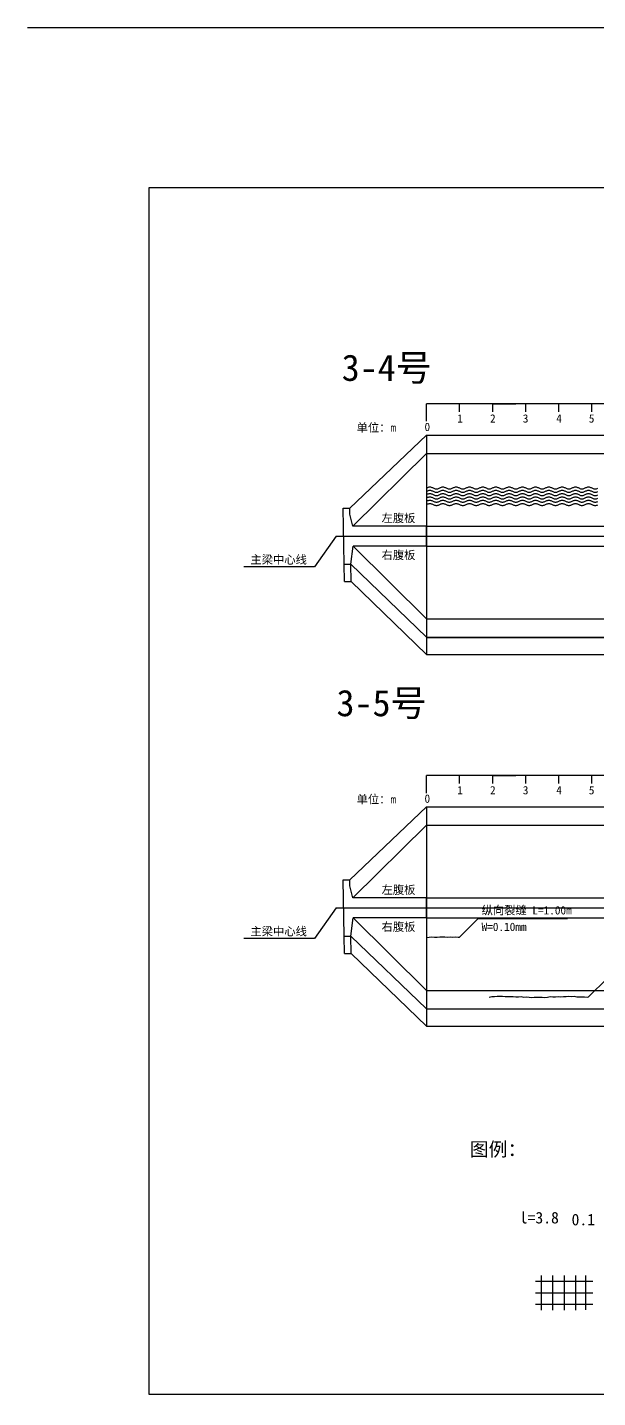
# Model space of a CAD drawing. Header units: millimetres. Extents: x -37 to 615, y -48 to 1658.
# Drawn here: x -36.8 to 135.5, y 1244.1 to 1658.2 of the extents above; entities that cross this region are included whole.
import ezdxf

# ---------------------------------------------------------------- set-up
doc = ezdxf.new("R2010")
doc.units = ezdxf.units.MM
doc.layers.add('图层1', color=7, linetype='Continuous')
doc.layers.add('轮廓', color=3, linetype='Continuous')
doc.layers.add('虚线', color=7, linetype='Continuous', lineweight=30)
doc.styles.get("Standard").update_dxf_attribs({"font": ''})
doc.styles.add('汉字', font='')
doc.styles.get('Standard').set_extended_font_data('SimSun')
doc.styles.get('汉字').set_extended_font_data('SimSun')

# ---------------------------------------------------------------- blocks, each defined once
blk = doc.blocks.new('chi')
at = {"color": 0}
for p, q in [((1147.409, -3079.329), (1147.409, -3078.8)), ((1187.409, -3078.8), (1147.409, -3078.8)), ((1148.409, -3079.041), (1148.409, -3078.8)), ((1149.409, -3079.041), (1149.409, -3078.8)), ((1149.409, -3078.8), (1150.109, -3078.8)), ((1150.409, -3079.041), (1150.409, -3078.8)), ((1151.409, -3079.041), (1151.409, -3078.8)), ((1152.409, -3079.041), (1152.409, -3078.8)), ((1153.409, -3079.041), (1153.409, -3078.8)), ((1154.409, -3079.041), (1154.409, -3078.8)), ((1155.409, -3079.041), (1155.409, -3078.8)), ((1156.409, -3079.041), (1156.409, -3078.8)), ((1157.409, -3079.283), (1157.409, -3078.8)), ((1158.409, -3079.041), (1158.409, -3078.8)), ((1159.409, -3079.041), (1159.409, -3078.8)), ((1160.409, -3079.041), (1160.409, -3078.8)), ((1161.409, -3079.041), (1161.409, -3078.8)), ((1162.409, -3079.041), (1162.409, -3078.8)), ((1163.409, -3079.041), (1163.409, -3078.8)), ((1164.409, -3079.041), (1164.409, -3078.8)), ((1165.409, -3079.041), (1165.409, -3078.8)), ((1166.409, -3079.041), (1166.409, -3078.8)), ((1167.409, -3079.283), (1167.409, -3078.8)), ((1168.409, -3079.041), (1168.409, -3078.8)), ((1169.409, -3079.041), (1169.409, -3078.8)), ((1170.409, -3079.041), (1170.409, -3078.8)), ((1171.409, -3079.041), (1171.409, -3078.8)), ((1172.409, -3079.041), (1172.409, -3078.8)), ((1173.409, -3079.041), (1173.409, -3078.8)), ((1174.409, -3079.041), (1174.409, -3078.8)), ((1175.409, -3079.041), (1175.409, -3078.8)), ((1176.409, -3079.041), (1176.409, -3078.8)), ((1177.409, -3079.283), (1177.409, -3078.8)), ((1178.409, -3079.041), (1178.409, -3078.8)), ((1179.409, -3079.041), (1179.409, -3078.8)), ((1180.409, -3079.041), (1180.409, -3078.8)), ((1181.409, -3079.041), (1181.409, -3078.8)), ((1182.409, -3079.041), (1182.409, -3078.8)), ((1183.409, -3079.041), (1183.409, -3078.8)), ((1184.409, -3079.041), (1184.409, -3078.8)), ((1185.409, -3079.041), (1185.409, -3078.8)), ((1186.409, -3079.041), (1186.409, -3078.8)), ((1187.409, -3079.283), (1187.409, -3078.8))]:
    blk.add_line(p, q, dxfattribs=at)
for s, p in [('1', (1148.339, -3079.368)), ('2', (1149.328, -3079.368)), ('3', (1150.319, -3079.368)), ('4', (1151.329, -3079.368)), ('5', (1152.313, -3079.368)), ('6', (1153.363, -3079.368)), ('7', (1154.37, -3079.368)), ('8', (1155.363, -3079.368)), ('9', (1156.363, -3079.368)), ('11', (1158.242, -3079.368)), ('12', (1159.233, -3079.368)), ('13', (1160.227, -3079.368)), ('14', (1161.252, -3079.368)), ('15', (1162.233, -3079.368)), ('16', (1163.223, -3079.368)), ('17', (1164.224, -3079.368)), ('18', (1165.232, -3079.368)), ('19', (1166.238, -3079.368)), ('21', (1168.24, -3079.368)), ('22', (1169.264, -3079.368)), ('23', (1170.247, -3079.368)), ('24', (1171.24, -3079.368)), ('25', (1172.271, -3079.368)), ('26', (1173.258, -3079.368)), ('27', (1174.261, -3079.368)), ('28', (1175.236, -3079.368)), ('29', (1176.24, -3079.368)), ('31', (1178.261, -3079.368)), ('32', (1179.256, -3079.368)), ('33', (1180.243, -3079.368)), ('34', (1181.251, -3079.368)), ('35', (1182.269, -3079.368)), ('36', (1183.256, -3079.368)), ('37', (1184.269, -3079.368)), ('38', (1185.251, -3079.368)), ('39', (1186.242, -3079.368)), ('0', (1147.349, -3079.623)), ('10', (1157.259, -3079.613)), ('20', (1167.294, -3079.617)), ('30', (1177.262, -3079.613)), ('40', (1187.216, -3079.613))]:
    blk.add_text(s, height=0.25).set_placement(p)

msp = doc.modelspace()

# ---------------------------------------------------------------- linework, layer by layer
at = {"color": 0}
for p, q in [((0, 1609.85), (529.17, 1609.85)), ((0, 1245), (0, 1609.85)), ((60.65, 1512.93), (83.82, 1534.93)), ((83.82, 1534.93), (83.82, 1468.68)), ((83.82, 1534.93), (483.82, 1534.93)), ((61.57, 1507.43), (83.82, 1529.43)), ((83.82, 1507.43), (483.82, 1507.43)), ((56.57, 1504.43), (49.96, 1495.17)), ((61.64, 1501.43), (83.82, 1479.43)), ((83.82, 1501.43), (483.82, 1501.43)), ((49.96, 1495.17), (28.63, 1495.17)), ((60.99, 1495.93), (83.82, 1473.93)), ((61.09, 1490.68), (83.82, 1468.68)), ((83.82, 1479.43), (483.82, 1479.43)), ((83.82, 1473.93), (483.82, 1473.93)), ((83.82, 1473.81), (483.82, 1473.81)), ((83.82, 1468.68), (483.82, 1468.68)), ((60.65, 1400.59), (83.82, 1422.59)), ((83.82, 1422.59), (83.82, 1356.34)), ((83.82, 1422.59), (483.82, 1422.59)), ((61.57, 1395.08), (83.82, 1417.09)), ((83.82, 1417.09), (483.82, 1417.09)), ((56.57, 1392.09), (49.96, 1382.83)), ((83.82, 1395.09), (483.82, 1395.09)), ((61.64, 1389.09), (83.82, 1367.09)), ((83.82, 1389.09), (483.82, 1389.09)), ((60.99, 1383.59), (83.82, 1361.59)), ((49.96, 1382.83), (28.63, 1382.83)), ((61.09, 1378.34), (83.82, 1356.34)), ((83.82, 1367.09), (483.82, 1367.09)), ((83.82, 1361.59), (483.82, 1361.59)), ((83.82, 1356.34), (483.82, 1356.34)), ((529.17, 1245), (0, 1245))]:
    msp.add_line(p, q, dxfattribs=at)
msp.add_line((83.82, 1529.43), (483.82, 1529.43))
at = {"color": 1}
for p, q in [((83.82, 1504.43), (483.82, 1504.43)), ((83.82, 1392.09), (483.82, 1392.09)), ((118.45, 1280.99), (118.45, 1270.55)), ((118.45, 1280.99), (118.45, 1270.55)), ((121.93, 1280.99), (121.93, 1270.55)), ((121.93, 1280.99), (121.93, 1270.55)), ((125.41, 1280.99), (125.41, 1270.55)), ((125.41, 1280.99), (125.41, 1270.55)), ((128.89, 1280.99), (128.89, 1270.55)), ((128.89, 1280.99), (128.89, 1270.55)), ((131.87, 1281.02), (131.87, 1270.57)), ((131.87, 1281.02), (131.87, 1270.57)), ((116.71, 1279.25), (134.11, 1279.25)), ((116.71, 1279.25), (134.11, 1279.25)), ((116.71, 1275.77), (134.11, 1275.77)), ((116.71, 1275.77), (134.11, 1275.77)), ((116.71, 1272.29), (134.11, 1272.29)), ((116.71, 1272.29), (134.11, 1272.29))]:
    msp.add_line(p, q, dxfattribs=at)
at = {"color": 3}
msp.add_lwpolyline([(-36.77, 1658.19), (615.38, 1658.19), (615.38, 1197.07), (-36.77, 1197.07)], dxfattribs=at)
at = {"color": 7}
for points in [[(83.8, 1519), (84, 1519.09), (84.2, 1519.18), (84.4, 1519.24), (84.6, 1519.29), (84.8, 1519.3), (85, 1519.29), (85.2, 1519.24), (85.4, 1519.18), (85.6, 1519.09), (85.8, 1519), (86, 1518.91), (86.2, 1518.82), (86.4, 1518.76), (86.6, 1518.71), (86.8, 1518.7), (87, 1518.71), (87.2, 1518.76), (87.4, 1518.82), (87.6, 1518.91), (87.8, 1519), (88, 1519.09), (88.2, 1519.18), (88.4, 1519.24), (88.6, 1519.29), (88.8, 1519.3), (89, 1519.29), (89.2, 1519.24), (89.4, 1519.18), (89.6, 1519.09), (89.8, 1519), (90, 1518.91), (90.2, 1518.82), (90.4, 1518.76), (90.6, 1518.71), (90.8, 1518.7), (91, 1518.71), (91.2, 1518.76), (91.4, 1518.82), (91.6, 1518.91), (91.8, 1519), (92, 1519.09), (92.2, 1519.18), (92.4, 1519.24), (92.6, 1519.29), (92.8, 1519.3), (93, 1519.29), (93.2, 1519.24), (93.4, 1519.18), (93.6, 1519.09), (93.8, 1519), (94, 1518.91), (94.2, 1518.82), (94.4, 1518.76), (94.6, 1518.71), (94.8, 1518.7), (95, 1518.71), (95.2, 1518.76), (95.4, 1518.82), (95.6, 1518.91), (95.8, 1519), (96, 1519.09), (96.2, 1519.18), (96.4, 1519.24), (96.6, 1519.29), (96.8, 1519.3), (97, 1519.29), (97.2, 1519.24), (97.4, 1519.18), (97.6, 1519.09), (97.8, 1519), (98, 1518.91), (98.2, 1518.82), (98.4, 1518.76), (98.6, 1518.71), (98.8, 1518.7), (99, 1518.71), (99.2, 1518.76), (99.4, 1518.82), (99.6, 1518.91), (99.8, 1519), (100, 1519.09), (100.2, 1519.18), (100.4, 1519.24), (100.6, 1519.29), (100.8, 1519.3), (101, 1519.29), (101.2, 1519.24), (101.4, 1519.18), (101.6, 1519.09), (101.8, 1519), (102, 1518.91), (102.2, 1518.82), (102.4, 1518.76), (102.6, 1518.71), (102.8, 1518.7), (103, 1518.71), (103.2, 1518.76), (103.4, 1518.82), (103.6, 1518.91), (103.8, 1519), (104, 1519.09), (104.2, 1519.18), (104.4, 1519.24), (104.6, 1519.29), (104.8, 1519.3), (105, 1519.29), (105.2, 1519.24), (105.4, 1519.18), (105.6, 1519.09), (105.8, 1519), (106, 1518.91), (106.2, 1518.82), (106.4, 1518.76), (106.6, 1518.71), (106.8, 1518.7), (107, 1518.71), (107.2, 1518.76), (107.4, 1518.82), (107.6, 1518.91), (107.8, 1519), (108, 1519.09), (108.2, 1519.18), (108.4, 1519.24), (108.6, 1519.29), (108.8, 1519.3), (109, 1519.29), (109.2, 1519.24), (109.4, 1519.18), (109.6, 1519.09), (109.8, 1519), (110, 1518.91), (110.2, 1518.82), (110.4, 1518.76), (110.6, 1518.71), (110.8, 1518.7), (111, 1518.71), (111.2, 1518.76), (111.4, 1518.82), (111.6, 1518.91), (111.8, 1519), (112, 1519.09), (112.2, 1519.18), (112.4, 1519.24), (112.6, 1519.29), (112.8, 1519.3), (113, 1519.29), (113.2, 1519.24), (113.4, 1519.18), (113.6, 1519.09), (113.8, 1519), (114, 1518.91), (114.2, 1518.82), (114.4, 1518.76), (114.6, 1518.71), (114.8, 1518.7), (115, 1518.71), (115.2, 1518.76), (115.4, 1518.82), (115.6, 1518.91), (115.8, 1519), (116, 1519.09), (116.2, 1519.18), (116.4, 1519.24), (116.6, 1519.29), (116.8, 1519.3), (117, 1519.29), (117.2, 1519.24), (117.4, 1519.18), (117.6, 1519.09), (117.8, 1519), (118, 1518.91), (118.2, 1518.82), (118.4, 1518.76), (118.6, 1518.71), (118.8, 1518.7), (119, 1518.71), (119.2, 1518.76), (119.4, 1518.82), (119.6, 1518.91), (119.8, 1519), (120, 1519.09), (120.2, 1519.18), (120.4, 1519.24), (120.6, 1519.29), (120.8, 1519.3), (121, 1519.29), (121.2, 1519.24), (121.4, 1519.18), (121.6, 1519.09), (121.8, 1519), (122, 1518.91), (122.2, 1518.82), (122.4, 1518.76), (122.6, 1518.71), (122.8, 1518.7), (123, 1518.71), (123.2, 1518.76), (123.4, 1518.82), (123.6, 1518.91), (123.8, 1519), (124, 1519.09), (124.2, 1519.18), (124.4, 1519.24), (124.6, 1519.29), (124.8, 1519.3), (125, 1519.29), (125.2, 1519.24), (125.4, 1519.18), (125.6, 1519.09), (125.8, 1519), (126, 1518.91), (126.2, 1518.82), (126.4, 1518.76), (126.6, 1518.71), (126.8, 1518.7), (127, 1518.71), (127.2, 1518.76), (127.4, 1518.82), (127.6, 1518.91), (127.8, 1519), (128, 1519.09), (128.2, 1519.18), (128.4, 1519.24), (128.6, 1519.29), (128.8, 1519.3), (129, 1519.29), (129.2, 1519.24), (129.4, 1519.18), (129.6, 1519.09), (129.8, 1519), (130, 1518.91), (130.2, 1518.82), (130.4, 1518.76), (130.6, 1518.71), (130.8, 1518.7), (131, 1518.71), (131.2, 1518.76), (131.4, 1518.82), (131.6, 1518.91), (131.8, 1519), (132, 1519.09), (132.2, 1519.18), (132.4, 1519.24), (132.6, 1519.29), (132.8, 1519.3), (133, 1519.29), (133.2, 1519.24), (133.4, 1519.18), (133.6, 1519.09), (133.8, 1519), (134, 1518.91), (134.2, 1518.82), (134.4, 1518.76), (134.6, 1518.71), (134.8, 1518.7), (135, 1518.71), (135.2, 1518.76), (135.4, 1518.82), (135.6, 1518.91)], [(83.8, 1518), (84, 1518.09), (84.2, 1518.18), (84.4, 1518.24), (84.6, 1518.29), (84.8, 1518.3), (85, 1518.29), (85.2, 1518.24), (85.4, 1518.18), (85.6, 1518.09), (85.8, 1518), (86, 1517.91), (86.2, 1517.82), (86.4, 1517.76), (86.6, 1517.71), (86.8, 1517.7), (87, 1517.71), (87.2, 1517.76), (87.4, 1517.82), (87.6, 1517.91), (87.8, 1518), (88, 1518.09), (88.2, 1518.18), (88.4, 1518.24), (88.6, 1518.29), (88.8, 1518.3), (89, 1518.29), (89.2, 1518.24), (89.4, 1518.18), (89.6, 1518.09), (89.8, 1518), (90, 1517.91), (90.2, 1517.82), (90.4, 1517.76), (90.6, 1517.71), (90.8, 1517.7), (91, 1517.71), (91.2, 1517.76), (91.4, 1517.82), (91.6, 1517.91), (91.8, 1518), (92, 1518.09), (92.2, 1518.18), (92.4, 1518.24), (92.6, 1518.29), (92.8, 1518.3), (93, 1518.29), (93.2, 1518.24), (93.4, 1518.18), (93.6, 1518.09), (93.8, 1518), (94, 1517.91), (94.2, 1517.82), (94.4, 1517.76), (94.6, 1517.71), (94.8, 1517.7), (95, 1517.71), (95.2, 1517.76), (95.4, 1517.82), (95.6, 1517.91), (95.8, 1518), (96, 1518.09), (96.2, 1518.18), (96.4, 1518.24), (96.6, 1518.29), (96.8, 1518.3), (97, 1518.29), (97.2, 1518.24), (97.4, 1518.18), (97.6, 1518.09), (97.8, 1518), (98, 1517.91), (98.2, 1517.82), (98.4, 1517.76), (98.6, 1517.71), (98.8, 1517.7), (99, 1517.71), (99.2, 1517.76), (99.4, 1517.82), (99.6, 1517.91), (99.8, 1518), (100, 1518.09), (100.2, 1518.18), (100.4, 1518.24), (100.6, 1518.29), (100.8, 1518.3), (101, 1518.29), (101.2, 1518.24), (101.4, 1518.18), (101.6, 1518.09), (101.8, 1518), (102, 1517.91), (102.2, 1517.82), (102.4, 1517.76), (102.6, 1517.71), (102.8, 1517.7), (103, 1517.71), (103.2, 1517.76), (103.4, 1517.82), (103.6, 1517.91), (103.8, 1518), (104, 1518.09), (104.2, 1518.18), (104.4, 1518.24), (104.6, 1518.29), (104.8, 1518.3), (105, 1518.29), (105.2, 1518.24), (105.4, 1518.18), (105.6, 1518.09), (105.8, 1518), (106, 1517.91), (106.2, 1517.82), (106.4, 1517.76), (106.6, 1517.71), (106.8, 1517.7), (107, 1517.71), (107.2, 1517.76), (107.4, 1517.82), (107.6, 1517.91), (107.8, 1518), (108, 1518.09), (108.2, 1518.18), (108.4, 1518.24), (108.6, 1518.29), (108.8, 1518.3), (109, 1518.29), (109.2, 1518.24), (109.4, 1518.18), (109.6, 1518.09), (109.8, 1518), (110, 1517.91), (110.2, 1517.82), (110.4, 1517.76), (110.6, 1517.71), (110.8, 1517.7), (111, 1517.71), (111.2, 1517.76), (111.4, 1517.82), (111.6, 1517.91), (111.8, 1518), (112, 1518.09), (112.2, 1518.18), (112.4, 1518.24), (112.6, 1518.29), (112.8, 1518.3), (113, 1518.29), (113.2, 1518.24), (113.4, 1518.18), (113.6, 1518.09), (113.8, 1518), (114, 1517.91), (114.2, 1517.82), (114.4, 1517.76), (114.6, 1517.71), (114.8, 1517.7), (115, 1517.71), (115.2, 1517.76), (115.4, 1517.82), (115.6, 1517.91), (115.8, 1518), (116, 1518.09), (116.2, 1518.18), (116.4, 1518.24), (116.6, 1518.29), (116.8, 1518.3), (117, 1518.29), (117.2, 1518.24), (117.4, 1518.18), (117.6, 1518.09), (117.8, 1518), (118, 1517.91), (118.2, 1517.82), (118.4, 1517.76), (118.6, 1517.71), (118.8, 1517.7), (119, 1517.71), (119.2, 1517.76), (119.4, 1517.82), (119.6, 1517.91), (119.8, 1518), (120, 1518.09), (120.2, 1518.18), (120.4, 1518.24), (120.6, 1518.29), (120.8, 1518.3), (121, 1518.29), (121.2, 1518.24), (121.4, 1518.18), (121.6, 1518.09), (121.8, 1518), (122, 1517.91), (122.2, 1517.82), (122.4, 1517.76), (122.6, 1517.71), (122.8, 1517.7), (123, 1517.71), (123.2, 1517.76), (123.4, 1517.82), (123.6, 1517.91), (123.8, 1518), (124, 1518.09), (124.2, 1518.18), (124.4, 1518.24), (124.6, 1518.29), (124.8, 1518.3), (125, 1518.29), (125.2, 1518.24), (125.4, 1518.18), (125.6, 1518.09), (125.8, 1518), (126, 1517.91), (126.2, 1517.82), (126.4, 1517.76), (126.6, 1517.71), (126.8, 1517.7), (127, 1517.71), (127.2, 1517.76), (127.4, 1517.82), (127.6, 1517.91), (127.8, 1518), (128, 1518.09), (128.2, 1518.18), (128.4, 1518.24), (128.6, 1518.29), (128.8, 1518.3), (129, 1518.29), (129.2, 1518.24), (129.4, 1518.18), (129.6, 1518.09), (129.8, 1518), (130, 1517.91), (130.2, 1517.82), (130.4, 1517.76), (130.6, 1517.71), (130.8, 1517.7), (131, 1517.71), (131.2, 1517.76), (131.4, 1517.82), (131.6, 1517.91), (131.8, 1518), (132, 1518.09), (132.2, 1518.18), (132.4, 1518.24), (132.6, 1518.29), (132.8, 1518.3), (133, 1518.29), (133.2, 1518.24), (133.4, 1518.18), (133.6, 1518.09), (133.8, 1518), (134, 1517.91), (134.2, 1517.82), (134.4, 1517.76), (134.6, 1517.71), (134.8, 1517.7), (135, 1517.71), (135.2, 1517.76), (135.4, 1517.82), (135.6, 1517.91)], [(83.8, 1517), (84, 1517.09), (84.2, 1517.18), (84.4, 1517.24), (84.6, 1517.29), (84.8, 1517.3), (85, 1517.29), (85.2, 1517.24), (85.4, 1517.18), (85.6, 1517.09), (85.8, 1517), (86, 1516.91), (86.2, 1516.82), (86.4, 1516.76), (86.6, 1516.71), (86.8, 1516.7), (87, 1516.71), (87.2, 1516.76), (87.4, 1516.82), (87.6, 1516.91), (87.8, 1517), (88, 1517.09), (88.2, 1517.18), (88.4, 1517.24), (88.6, 1517.29), (88.8, 1517.3), (89, 1517.29), (89.2, 1517.24), (89.4, 1517.18), (89.6, 1517.09), (89.8, 1517), (90, 1516.91), (90.2, 1516.82), (90.4, 1516.76), (90.6, 1516.71), (90.8, 1516.7), (91, 1516.71), (91.2, 1516.76), (91.4, 1516.82), (91.6, 1516.91), (91.8, 1517), (92, 1517.09), (92.2, 1517.18), (92.4, 1517.24), (92.6, 1517.29), (92.8, 1517.3), (93, 1517.29), (93.2, 1517.24), (93.4, 1517.18), (93.6, 1517.09), (93.8, 1517), (94, 1516.91), (94.2, 1516.82), (94.4, 1516.76), (94.6, 1516.71), (94.8, 1516.7), (95, 1516.71), (95.2, 1516.76), (95.4, 1516.82), (95.6, 1516.91), (95.8, 1517), (96, 1517.09), (96.2, 1517.18), (96.4, 1517.24), (96.6, 1517.29), (96.8, 1517.3), (97, 1517.29), (97.2, 1517.24), (97.4, 1517.18), (97.6, 1517.09), (97.8, 1517), (98, 1516.91), (98.2, 1516.82), (98.4, 1516.76), (98.6, 1516.71), (98.8, 1516.7), (99, 1516.71), (99.2, 1516.76), (99.4, 1516.82), (99.6, 1516.91), (99.8, 1517), (100, 1517.09), (100.2, 1517.18), (100.4, 1517.24), (100.6, 1517.29), (100.8, 1517.3), (101, 1517.29), (101.2, 1517.24), (101.4, 1517.18), (101.6, 1517.09), (101.8, 1517), (102, 1516.91), (102.2, 1516.82), (102.4, 1516.76), (102.6, 1516.71), (102.8, 1516.7), (103, 1516.71), (103.2, 1516.76), (103.4, 1516.82), (103.6, 1516.91), (103.8, 1517), (104, 1517.09), (104.2, 1517.18), (104.4, 1517.24), (104.6, 1517.29), (104.8, 1517.3), (105, 1517.29), (105.2, 1517.24), (105.4, 1517.18), (105.6, 1517.09), (105.8, 1517), (106, 1516.91), (106.2, 1516.82), (106.4, 1516.76), (106.6, 1516.71), (106.8, 1516.7), (107, 1516.71), (107.2, 1516.76), (107.4, 1516.82), (107.6, 1516.91), (107.8, 1517), (108, 1517.09), (108.2, 1517.18), (108.4, 1517.24), (108.6, 1517.29), (108.8, 1517.3), (109, 1517.29), (109.2, 1517.24), (109.4, 1517.18), (109.6, 1517.09), (109.8, 1517), (110, 1516.91), (110.2, 1516.82), (110.4, 1516.76), (110.6, 1516.71), (110.8, 1516.7), (111, 1516.71), (111.2, 1516.76), (111.4, 1516.82), (111.6, 1516.91), (111.8, 1517), (112, 1517.09), (112.2, 1517.18), (112.4, 1517.24), (112.6, 1517.29), (112.8, 1517.3), (113, 1517.29), (113.2, 1517.24), (113.4, 1517.18), (113.6, 1517.09), (113.8, 1517), (114, 1516.91), (114.2, 1516.82), (114.4, 1516.76), (114.6, 1516.71), (114.8, 1516.7), (115, 1516.71), (115.2, 1516.76), (115.4, 1516.82), (115.6, 1516.91), (115.8, 1517), (116, 1517.09), (116.2, 1517.18), (116.4, 1517.24), (116.6, 1517.29), (116.8, 1517.3), (117, 1517.29), (117.2, 1517.24), (117.4, 1517.18), (117.6, 1517.09), (117.8, 1517), (118, 1516.91), (118.2, 1516.82), (118.4, 1516.76), (118.6, 1516.71), (118.8, 1516.7), (119, 1516.71), (119.2, 1516.76), (119.4, 1516.82), (119.6, 1516.91), (119.8, 1517), (120, 1517.09), (120.2, 1517.18), (120.4, 1517.24), (120.6, 1517.29), (120.8, 1517.3), (121, 1517.29), (121.2, 1517.24), (121.4, 1517.18), (121.6, 1517.09), (121.8, 1517), (122, 1516.91), (122.2, 1516.82), (122.4, 1516.76), (122.6, 1516.71), (122.8, 1516.7), (123, 1516.71), (123.2, 1516.76), (123.4, 1516.82), (123.6, 1516.91), (123.8, 1517), (124, 1517.09), (124.2, 1517.18), (124.4, 1517.24), (124.6, 1517.29), (124.8, 1517.3), (125, 1517.29), (125.2, 1517.24), (125.4, 1517.18), (125.6, 1517.09), (125.8, 1517), (126, 1516.91), (126.2, 1516.82), (126.4, 1516.76), (126.6, 1516.71), (126.8, 1516.7), (127, 1516.71), (127.2, 1516.76), (127.4, 1516.82), (127.6, 1516.91), (127.8, 1517), (128, 1517.09), (128.2, 1517.18), (128.4, 1517.24), (128.6, 1517.29), (128.8, 1517.3), (129, 1517.29), (129.2, 1517.24), (129.4, 1517.18), (129.6, 1517.09), (129.8, 1517), (130, 1516.91), (130.2, 1516.82), (130.4, 1516.76), (130.6, 1516.71), (130.8, 1516.7), (131, 1516.71), (131.2, 1516.76), (131.4, 1516.82), (131.6, 1516.91), (131.8, 1517), (132, 1517.09), (132.2, 1517.18), (132.4, 1517.24), (132.6, 1517.29), (132.8, 1517.3), (133, 1517.29), (133.2, 1517.24), (133.4, 1517.18), (133.6, 1517.09), (133.8, 1517), (134, 1516.91), (134.2, 1516.82), (134.4, 1516.76), (134.6, 1516.71), (134.8, 1516.7), (135, 1516.71), (135.2, 1516.76), (135.4, 1516.82), (135.6, 1516.91)], [(83.8, 1516), (84, 1516.09), (84.2, 1516.18), (84.4, 1516.24), (84.6, 1516.29), (84.8, 1516.3), (85, 1516.29), (85.2, 1516.24), (85.4, 1516.18), (85.6, 1516.09), (85.8, 1516), (86, 1515.91), (86.2, 1515.82), (86.4, 1515.76), (86.6, 1515.71), (86.8, 1515.7), (87, 1515.71), (87.2, 1515.76), (87.4, 1515.82), (87.6, 1515.91), (87.8, 1516), (88, 1516.09), (88.2, 1516.18), (88.4, 1516.24), (88.6, 1516.29), (88.8, 1516.3), (89, 1516.29), (89.2, 1516.24), (89.4, 1516.18), (89.6, 1516.09), (89.8, 1516), (90, 1515.91), (90.2, 1515.82), (90.4, 1515.76), (90.6, 1515.71), (90.8, 1515.7), (91, 1515.71), (91.2, 1515.76), (91.4, 1515.82), (91.6, 1515.91), (91.8, 1516), (92, 1516.09), (92.2, 1516.18), (92.4, 1516.24), (92.6, 1516.29), (92.8, 1516.3), (93, 1516.29), (93.2, 1516.24), (93.4, 1516.18), (93.6, 1516.09), (93.8, 1516), (94, 1515.91), (94.2, 1515.82), (94.4, 1515.76), (94.6, 1515.71), (94.8, 1515.7), (95, 1515.71), (95.2, 1515.76), (95.4, 1515.82), (95.6, 1515.91), (95.8, 1516), (96, 1516.09), (96.2, 1516.18), (96.4, 1516.24), (96.6, 1516.29), (96.8, 1516.3), (97, 1516.29), (97.2, 1516.24), (97.4, 1516.18), (97.6, 1516.09), (97.8, 1516), (98, 1515.91), (98.2, 1515.82), (98.4, 1515.76), (98.6, 1515.71), (98.8, 1515.7), (99, 1515.71), (99.2, 1515.76), (99.4, 1515.82), (99.6, 1515.91), (99.8, 1516), (100, 1516.09), (100.2, 1516.18), (100.4, 1516.24), (100.6, 1516.29), (100.8, 1516.3), (101, 1516.29), (101.2, 1516.24), (101.4, 1516.18), (101.6, 1516.09), (101.8, 1516), (102, 1515.91), (102.2, 1515.82), (102.4, 1515.76), (102.6, 1515.71), (102.8, 1515.7), (103, 1515.71), (103.2, 1515.76), (103.4, 1515.82), (103.6, 1515.91), (103.8, 1516), (104, 1516.09), (104.2, 1516.18), (104.4, 1516.24), (104.6, 1516.29), (104.8, 1516.3), (105, 1516.29), (105.2, 1516.24), (105.4, 1516.18), (105.6, 1516.09), (105.8, 1516), (106, 1515.91), (106.2, 1515.82), (106.4, 1515.76), (106.6, 1515.71), (106.8, 1515.7), (107, 1515.71), (107.2, 1515.76), (107.4, 1515.82), (107.6, 1515.91), (107.8, 1516), (108, 1516.09), (108.2, 1516.18), (108.4, 1516.24), (108.6, 1516.29), (108.8, 1516.3), (109, 1516.29), (109.2, 1516.24), (109.4, 1516.18), (109.6, 1516.09), (109.8, 1516), (110, 1515.91), (110.2, 1515.82), (110.4, 1515.76), (110.6, 1515.71), (110.8, 1515.7), (111, 1515.71), (111.2, 1515.76), (111.4, 1515.82), (111.6, 1515.91), (111.8, 1516), (112, 1516.09), (112.2, 1516.18), (112.4, 1516.24), (112.6, 1516.29), (112.8, 1516.3), (113, 1516.29), (113.2, 1516.24), (113.4, 1516.18), (113.6, 1516.09), (113.8, 1516), (114, 1515.91), (114.2, 1515.82), (114.4, 1515.76), (114.6, 1515.71), (114.8, 1515.7), (115, 1515.71), (115.2, 1515.76), (115.4, 1515.82), (115.6, 1515.91), (115.8, 1516), (116, 1516.09), (116.2, 1516.18), (116.4, 1516.24), (116.6, 1516.29), (116.8, 1516.3), (117, 1516.29), (117.2, 1516.24), (117.4, 1516.18), (117.6, 1516.09), (117.8, 1516), (118, 1515.91), (118.2, 1515.82), (118.4, 1515.76), (118.6, 1515.71), (118.8, 1515.7), (119, 1515.71), (119.2, 1515.76), (119.4, 1515.82), (119.6, 1515.91), (119.8, 1516), (120, 1516.09), (120.2, 1516.18), (120.4, 1516.24), (120.6, 1516.29), (120.8, 1516.3), (121, 1516.29), (121.2, 1516.24), (121.4, 1516.18), (121.6, 1516.09), (121.8, 1516), (122, 1515.91), (122.2, 1515.82), (122.4, 1515.76), (122.6, 1515.71), (122.8, 1515.7), (123, 1515.71), (123.2, 1515.76), (123.4, 1515.82), (123.6, 1515.91), (123.8, 1516), (124, 1516.09), (124.2, 1516.18), (124.4, 1516.24), (124.6, 1516.29), (124.8, 1516.3), (125, 1516.29), (125.2, 1516.24), (125.4, 1516.18), (125.6, 1516.09), (125.8, 1516), (126, 1515.91), (126.2, 1515.82), (126.4, 1515.76), (126.6, 1515.71), (126.8, 1515.7), (127, 1515.71), (127.2, 1515.76), (127.4, 1515.82), (127.6, 1515.91), (127.8, 1516), (128, 1516.09), (128.2, 1516.18), (128.4, 1516.24), (128.6, 1516.29), (128.8, 1516.3), (129, 1516.29), (129.2, 1516.24), (129.4, 1516.18), (129.6, 1516.09), (129.8, 1516), (130, 1515.91), (130.2, 1515.82), (130.4, 1515.76), (130.6, 1515.71), (130.8, 1515.7), (131, 1515.71), (131.2, 1515.76), (131.4, 1515.82), (131.6, 1515.91), (131.8, 1516), (132, 1516.09), (132.2, 1516.18), (132.4, 1516.24), (132.6, 1516.29), (132.8, 1516.3), (133, 1516.29), (133.2, 1516.24), (133.4, 1516.18), (133.6, 1516.09), (133.8, 1516), (134, 1515.91), (134.2, 1515.82), (134.4, 1515.76), (134.6, 1515.71), (134.8, 1515.7), (135, 1515.71), (135.2, 1515.76), (135.4, 1515.82), (135.6, 1515.91)], [(83.8, 1515), (84, 1515.09), (84.2, 1515.18), (84.4, 1515.24), (84.6, 1515.29), (84.8, 1515.3), (85, 1515.29), (85.2, 1515.24), (85.4, 1515.18), (85.6, 1515.09), (85.8, 1515), (86, 1514.91), (86.2, 1514.82), (86.4, 1514.76), (86.6, 1514.71), (86.8, 1514.7), (87, 1514.71), (87.2, 1514.76), (87.4, 1514.82), (87.6, 1514.91), (87.8, 1515), (88, 1515.09), (88.2, 1515.18), (88.4, 1515.24), (88.6, 1515.29), (88.8, 1515.3), (89, 1515.29), (89.2, 1515.24), (89.4, 1515.18), (89.6, 1515.09), (89.8, 1515), (90, 1514.91), (90.2, 1514.82), (90.4, 1514.76), (90.6, 1514.71), (90.8, 1514.7), (91, 1514.71), (91.2, 1514.76), (91.4, 1514.82), (91.6, 1514.91), (91.8, 1515), (92, 1515.09), (92.2, 1515.18), (92.4, 1515.24), (92.6, 1515.29), (92.8, 1515.3), (93, 1515.29), (93.2, 1515.24), (93.4, 1515.18), (93.6, 1515.09), (93.8, 1515), (94, 1514.91), (94.2, 1514.82), (94.4, 1514.76), (94.6, 1514.71), (94.8, 1514.7), (95, 1514.71), (95.2, 1514.76), (95.4, 1514.82), (95.6, 1514.91), (95.8, 1515), (96, 1515.09), (96.2, 1515.18), (96.4, 1515.24), (96.6, 1515.29), (96.8, 1515.3), (97, 1515.29), (97.2, 1515.24), (97.4, 1515.18), (97.6, 1515.09), (97.8, 1515), (98, 1514.91), (98.2, 1514.82), (98.4, 1514.76), (98.6, 1514.71), (98.8, 1514.7), (99, 1514.71), (99.2, 1514.76), (99.4, 1514.82), (99.6, 1514.91), (99.8, 1515), (100, 1515.09), (100.2, 1515.18), (100.4, 1515.24), (100.6, 1515.29), (100.8, 1515.3), (101, 1515.29), (101.2, 1515.24), (101.4, 1515.18), (101.6, 1515.09), (101.8, 1515), (102, 1514.91), (102.2, 1514.82), (102.4, 1514.76), (102.6, 1514.71), (102.8, 1514.7), (103, 1514.71), (103.2, 1514.76), (103.4, 1514.82), (103.6, 1514.91), (103.8, 1515), (104, 1515.09), (104.2, 1515.18), (104.4, 1515.24), (104.6, 1515.29), (104.8, 1515.3), (105, 1515.29), (105.2, 1515.24), (105.4, 1515.18), (105.6, 1515.09), (105.8, 1515), (106, 1514.91), (106.2, 1514.82), (106.4, 1514.76), (106.6, 1514.71), (106.8, 1514.7), (107, 1514.71), (107.2, 1514.76), (107.4, 1514.82), (107.6, 1514.91), (107.8, 1515), (108, 1515.09), (108.2, 1515.18), (108.4, 1515.24), (108.6, 1515.29), (108.8, 1515.3), (109, 1515.29), (109.2, 1515.24), (109.4, 1515.18), (109.6, 1515.09), (109.8, 1515), (110, 1514.91), (110.2, 1514.82), (110.4, 1514.76), (110.6, 1514.71), (110.8, 1514.7), (111, 1514.71), (111.2, 1514.76), (111.4, 1514.82), (111.6, 1514.91), (111.8, 1515), (112, 1515.09), (112.2, 1515.18), (112.4, 1515.24), (112.6, 1515.29), (112.8, 1515.3), (113, 1515.29), (113.2, 1515.24), (113.4, 1515.18), (113.6, 1515.09), (113.8, 1515), (114, 1514.91), (114.2, 1514.82), (114.4, 1514.76), (114.6, 1514.71), (114.8, 1514.7), (115, 1514.71), (115.2, 1514.76), (115.4, 1514.82), (115.6, 1514.91), (115.8, 1515), (116, 1515.09), (116.2, 1515.18), (116.4, 1515.24), (116.6, 1515.29), (116.8, 1515.3), (117, 1515.29), (117.2, 1515.24), (117.4, 1515.18), (117.6, 1515.09), (117.8, 1515), (118, 1514.91), (118.2, 1514.82), (118.4, 1514.76), (118.6, 1514.71), (118.8, 1514.7), (119, 1514.71), (119.2, 1514.76), (119.4, 1514.82), (119.6, 1514.91), (119.8, 1515), (120, 1515.09), (120.2, 1515.18), (120.4, 1515.24), (120.6, 1515.29), (120.8, 1515.3), (121, 1515.29), (121.2, 1515.24), (121.4, 1515.18), (121.6, 1515.09), (121.8, 1515), (122, 1514.91), (122.2, 1514.82), (122.4, 1514.76), (122.6, 1514.71), (122.8, 1514.7), (123, 1514.71), (123.2, 1514.76), (123.4, 1514.82), (123.6, 1514.91), (123.8, 1515), (124, 1515.09), (124.2, 1515.18), (124.4, 1515.24), (124.6, 1515.29), (124.8, 1515.3), (125, 1515.29), (125.2, 1515.24), (125.4, 1515.18), (125.6, 1515.09), (125.8, 1515), (126, 1514.91), (126.2, 1514.82), (126.4, 1514.76), (126.6, 1514.71), (126.8, 1514.7), (127, 1514.71), (127.2, 1514.76), (127.4, 1514.82), (127.6, 1514.91), (127.8, 1515), (128, 1515.09), (128.2, 1515.18), (128.4, 1515.24), (128.6, 1515.29), (128.8, 1515.3), (129, 1515.29), (129.2, 1515.24), (129.4, 1515.18), (129.6, 1515.09), (129.8, 1515), (130, 1514.91), (130.2, 1514.82), (130.4, 1514.76), (130.6, 1514.71), (130.8, 1514.7), (131, 1514.71), (131.2, 1514.76), (131.4, 1514.82), (131.6, 1514.91), (131.8, 1515), (132, 1515.09), (132.2, 1515.18), (132.4, 1515.24), (132.6, 1515.29), (132.8, 1515.3), (133, 1515.29), (133.2, 1515.24), (133.4, 1515.18), (133.6, 1515.09), (133.8, 1515), (134, 1514.91), (134.2, 1514.82), (134.4, 1514.76), (134.6, 1514.71), (134.8, 1514.7), (135, 1514.71), (135.2, 1514.76), (135.4, 1514.82), (135.6, 1514.91)], [(83.8, 1514), (84, 1514.09), (84.2, 1514.18), (84.4, 1514.24), (84.6, 1514.29), (84.8, 1514.3), (85, 1514.29), (85.2, 1514.24), (85.4, 1514.18), (85.6, 1514.09), (85.8, 1514), (86, 1513.91), (86.2, 1513.82), (86.4, 1513.76), (86.6, 1513.71), (86.8, 1513.7), (87, 1513.71), (87.2, 1513.76), (87.4, 1513.82), (87.6, 1513.91), (87.8, 1514), (88, 1514.09), (88.2, 1514.18), (88.4, 1514.24), (88.6, 1514.29), (88.8, 1514.3), (89, 1514.29), (89.2, 1514.24), (89.4, 1514.18), (89.6, 1514.09), (89.8, 1514), (90, 1513.91), (90.2, 1513.82), (90.4, 1513.76), (90.6, 1513.71), (90.8, 1513.7), (91, 1513.71), (91.2, 1513.76), (91.4, 1513.82), (91.6, 1513.91), (91.8, 1514), (92, 1514.09), (92.2, 1514.18), (92.4, 1514.24), (92.6, 1514.29), (92.8, 1514.3), (93, 1514.29), (93.2, 1514.24), (93.4, 1514.18), (93.6, 1514.09), (93.8, 1514), (94, 1513.91), (94.2, 1513.82), (94.4, 1513.76), (94.6, 1513.71), (94.8, 1513.7), (95, 1513.71), (95.2, 1513.76), (95.4, 1513.82), (95.6, 1513.91), (95.8, 1514), (96, 1514.09), (96.2, 1514.18), (96.4, 1514.24), (96.6, 1514.29), (96.8, 1514.3), (97, 1514.29), (97.2, 1514.24), (97.4, 1514.18), (97.6, 1514.09), (97.8, 1514), (98, 1513.91), (98.2, 1513.82), (98.4, 1513.76), (98.6, 1513.71), (98.8, 1513.7), (99, 1513.71), (99.2, 1513.76), (99.4, 1513.82), (99.6, 1513.91), (99.8, 1514), (100, 1514.09), (100.2, 1514.18), (100.4, 1514.24), (100.6, 1514.29), (100.8, 1514.3), (101, 1514.29), (101.2, 1514.24), (101.4, 1514.18), (101.6, 1514.09), (101.8, 1514), (102, 1513.91), (102.2, 1513.82), (102.4, 1513.76), (102.6, 1513.71), (102.8, 1513.7), (103, 1513.71), (103.2, 1513.76), (103.4, 1513.82), (103.6, 1513.91), (103.8, 1514), (104, 1514.09), (104.2, 1514.18), (104.4, 1514.24), (104.6, 1514.29), (104.8, 1514.3), (105, 1514.29), (105.2, 1514.24), (105.4, 1514.18), (105.6, 1514.09), (105.8, 1514), (106, 1513.91), (106.2, 1513.82), (106.4, 1513.76), (106.6, 1513.71), (106.8, 1513.7), (107, 1513.71), (107.2, 1513.76), (107.4, 1513.82), (107.6, 1513.91), (107.8, 1514), (108, 1514.09), (108.2, 1514.18), (108.4, 1514.24), (108.6, 1514.29), (108.8, 1514.3), (109, 1514.29), (109.2, 1514.24), (109.4, 1514.18), (109.6, 1514.09), (109.8, 1514), (110, 1513.91), (110.2, 1513.82), (110.4, 1513.76), (110.6, 1513.71), (110.8, 1513.7), (111, 1513.71), (111.2, 1513.76), (111.4, 1513.82), (111.6, 1513.91), (111.8, 1514), (112, 1514.09), (112.2, 1514.18), (112.4, 1514.24), (112.6, 1514.29), (112.8, 1514.3), (113, 1514.29), (113.2, 1514.24), (113.4, 1514.18), (113.6, 1514.09), (113.8, 1514), (114, 1513.91), (114.2, 1513.82), (114.4, 1513.76), (114.6, 1513.71), (114.8, 1513.7), (115, 1513.71), (115.2, 1513.76), (115.4, 1513.82), (115.6, 1513.91), (115.8, 1514), (116, 1514.09), (116.2, 1514.18), (116.4, 1514.24), (116.6, 1514.29), (116.8, 1514.3), (117, 1514.29), (117.2, 1514.24), (117.4, 1514.18), (117.6, 1514.09), (117.8, 1514), (118, 1513.91), (118.2, 1513.82), (118.4, 1513.76), (118.6, 1513.71), (118.8, 1513.7), (119, 1513.71), (119.2, 1513.76), (119.4, 1513.82), (119.6, 1513.91), (119.8, 1514), (120, 1514.09), (120.2, 1514.18), (120.4, 1514.24), (120.6, 1514.29), (120.8, 1514.3), (121, 1514.29), (121.2, 1514.24), (121.4, 1514.18), (121.6, 1514.09), (121.8, 1514), (122, 1513.91), (122.2, 1513.82), (122.4, 1513.76), (122.6, 1513.71), (122.8, 1513.7), (123, 1513.71), (123.2, 1513.76), (123.4, 1513.82), (123.6, 1513.91), (123.8, 1514), (124, 1514.09), (124.2, 1514.18), (124.4, 1514.24), (124.6, 1514.29), (124.8, 1514.3), (125, 1514.29), (125.2, 1514.24), (125.4, 1514.18), (125.6, 1514.09), (125.8, 1514), (126, 1513.91), (126.2, 1513.82), (126.4, 1513.76), (126.6, 1513.71), (126.8, 1513.7), (127, 1513.71), (127.2, 1513.76), (127.4, 1513.82), (127.6, 1513.91), (127.8, 1514), (128, 1514.09), (128.2, 1514.18), (128.4, 1514.24), (128.6, 1514.29), (128.8, 1514.3), (129, 1514.29), (129.2, 1514.24), (129.4, 1514.18), (129.6, 1514.09), (129.8, 1514), (130, 1513.91), (130.2, 1513.82), (130.4, 1513.76), (130.6, 1513.71), (130.8, 1513.7), (131, 1513.71), (131.2, 1513.76), (131.4, 1513.82), (131.6, 1513.91), (131.8, 1514), (132, 1514.09), (132.2, 1514.18), (132.4, 1514.24), (132.6, 1514.29), (132.8, 1514.3), (133, 1514.29), (133.2, 1514.24), (133.4, 1514.18), (133.6, 1514.09), (133.8, 1514), (134, 1513.91), (134.2, 1513.82), (134.4, 1513.76), (134.6, 1513.71), (134.8, 1513.7), (135, 1513.71), (135.2, 1513.76), (135.4, 1513.82), (135.6, 1513.91)], [(93.8, 1383.2), (99.46, 1388.86), (126.46, 1388.86)], [(83.8, 1383.18), (84.6, 1383.21), (85.4, 1383.35), (86.2, 1383.26), (87, 1383.27), (87.8, 1383.34), (88.6, 1383.33), (89.4, 1383.3), (90.2, 1383.28), (91, 1383.39), (91.8, 1383.26), (92.6, 1383.3), (93.4, 1383.2), (93.8, 1383.2)], [(132.8, 1365.2), (138.46, 1370.86), (165.46, 1370.86)], [(102.8, 1365.11), (103.6, 1365.34), (104.4, 1365.34), (105.2, 1365.4), (106, 1365.42), (106.8, 1365.42), (107.6, 1365.28), (108.4, 1365.34), (109.2, 1365.27), (110, 1365.28), (110.8, 1365.18), (111.6, 1365.21), (112.4, 1365.29), (113.2, 1365.11), (114, 1365.17), (114.8, 1365.08), (115.6, 1365.05), (116.4, 1365.14), (117.2, 1365.15), (118, 1365.07), (118.8, 1365.12), (119.6, 1365.04), (120.4, 1365.1), (121.2, 1365.27), (122, 1365.23), (122.8, 1365.26), (123.6, 1365.34), (124.4, 1365.23), (125.2, 1365.36), (126, 1365.35), (126.8, 1365.42), (127.6, 1365.27), (128.4, 1365.41), (129.2, 1365.2), (130, 1365.19), (130.8, 1365.23), (131.6, 1365.21), (132.4, 1365.08), (132.8, 1365.2)]]:
    msp.add_lwpolyline(points, dxfattribs=at)
at = {"layer": '虚线'}
for p, q in [((56.57, 1504.43), (83.82, 1504.43)), ((56.57, 1392.09), (83.82, 1392.09))]:
    msp.add_line(p, q, dxfattribs=at)
at = {"layer": '轮廓', "color": 5}
for p, q in [((58.99, 1495.93), (58.65, 1512.93)), ((58.65, 1512.93), (60.65, 1512.93)), ((60.69, 1511.05), (60.65, 1512.93)), ((61.57, 1507.43), (60.69, 1511.05)), ((83.82, 1507.43), (61.57, 1507.43)), ((83.82, 1501.43), (83.82, 1507.43)), ((60.99, 1495.93), (61.63, 1501.43)), ((83.82, 1501.43), (61.63, 1501.43)), ((58.99, 1495.93), (60.99, 1495.93)), ((59.09, 1490.68), (58.99, 1495.93)), ((61.09, 1490.68), (60.99, 1495.93)), ((59.09, 1490.68), (61.09, 1490.68)), ((58.99, 1383.59), (58.65, 1400.59)), ((58.65, 1400.59), (60.65, 1400.59)), ((60.69, 1398.71), (60.65, 1400.59)), ((61.57, 1395.08), (60.69, 1398.71)), ((83.82, 1395.08), (61.57, 1395.08)), ((83.82, 1389.08), (83.82, 1395.08)), ((60.99, 1383.59), (61.63, 1389.09)), ((83.82, 1389.09), (61.63, 1389.09)), ((58.99, 1383.59), (60.99, 1383.59)), ((59.09, 1378.34), (58.99, 1383.59)), ((61.09, 1378.34), (60.99, 1383.59)), ((59.09, 1378.34), (61.09, 1378.34))]:
    msp.add_line(p, q, dxfattribs=at)

# ---------------------------------------------------------------- block references
at = {"xscale": 9.999999999994273, "yscale": 9.999999999994273, "zscale": 9.999999999994273}
for p in [(-11390.27, 32332.43), (-11390.27, 32220.09)]:
    msp.add_blockref('chi', p, dxfattribs=at)

# ---------------------------------------------------------------- texts
for s, p in [('单位：m', (62.7, 1535.99)), ('左腹板', (70.24, 1508.64)), ('右腹板', (70.24, 1497.47)), ('主梁中心线', (30.63, 1496.08)), ('单位：m', (62.7, 1423.65)), ('左腹板', (70.24, 1396.3)), ('右腹板', (70.24, 1385.13)), ('主梁中心线', (30.63, 1383.73))]:
    msp.add_text(s, height=2.5).set_placement(p)
at = {"color": 7}
for s, p in [('纵向裂缝 L=1.00m', (100.46, 1390.11)), ('W=0.10mm', (100.46, 1385.11))]:
    msp.add_text(s, height=2.5, dxfattribs=at).set_placement(p)
at = {"char_height": 8, "width": 49.3496, "attachment_point": 1, "style": '汉字'}
for s, insert in [('{\\C0;3-4号}', (58.2, 1559.34)), ('{\\C0;3-5号}', (56.63, 1458.01))]:
    msp.add_mtext(s, dxfattribs=dict(at, insert=insert))
at = {"layer": '图层1', "attachment_point": 1}
for s, insert, char_height in [('图例：', (96.91, 1321.23), 4.178), ('图例：', (96.91, 1321.23), 4.178), ('l=3.8', (111.98, 1300.21), 3.481), ('l=3.8', (111.98, 1300.21), 3.481), ('0.1', (127.65, 1299.63), 3.481), ('0.1', (127.65, 1299.63), 3.481)]:
    msp.add_mtext(s, dxfattribs=dict(at, insert=insert, char_height=char_height))

doc.saveas('drawing.dxf')
